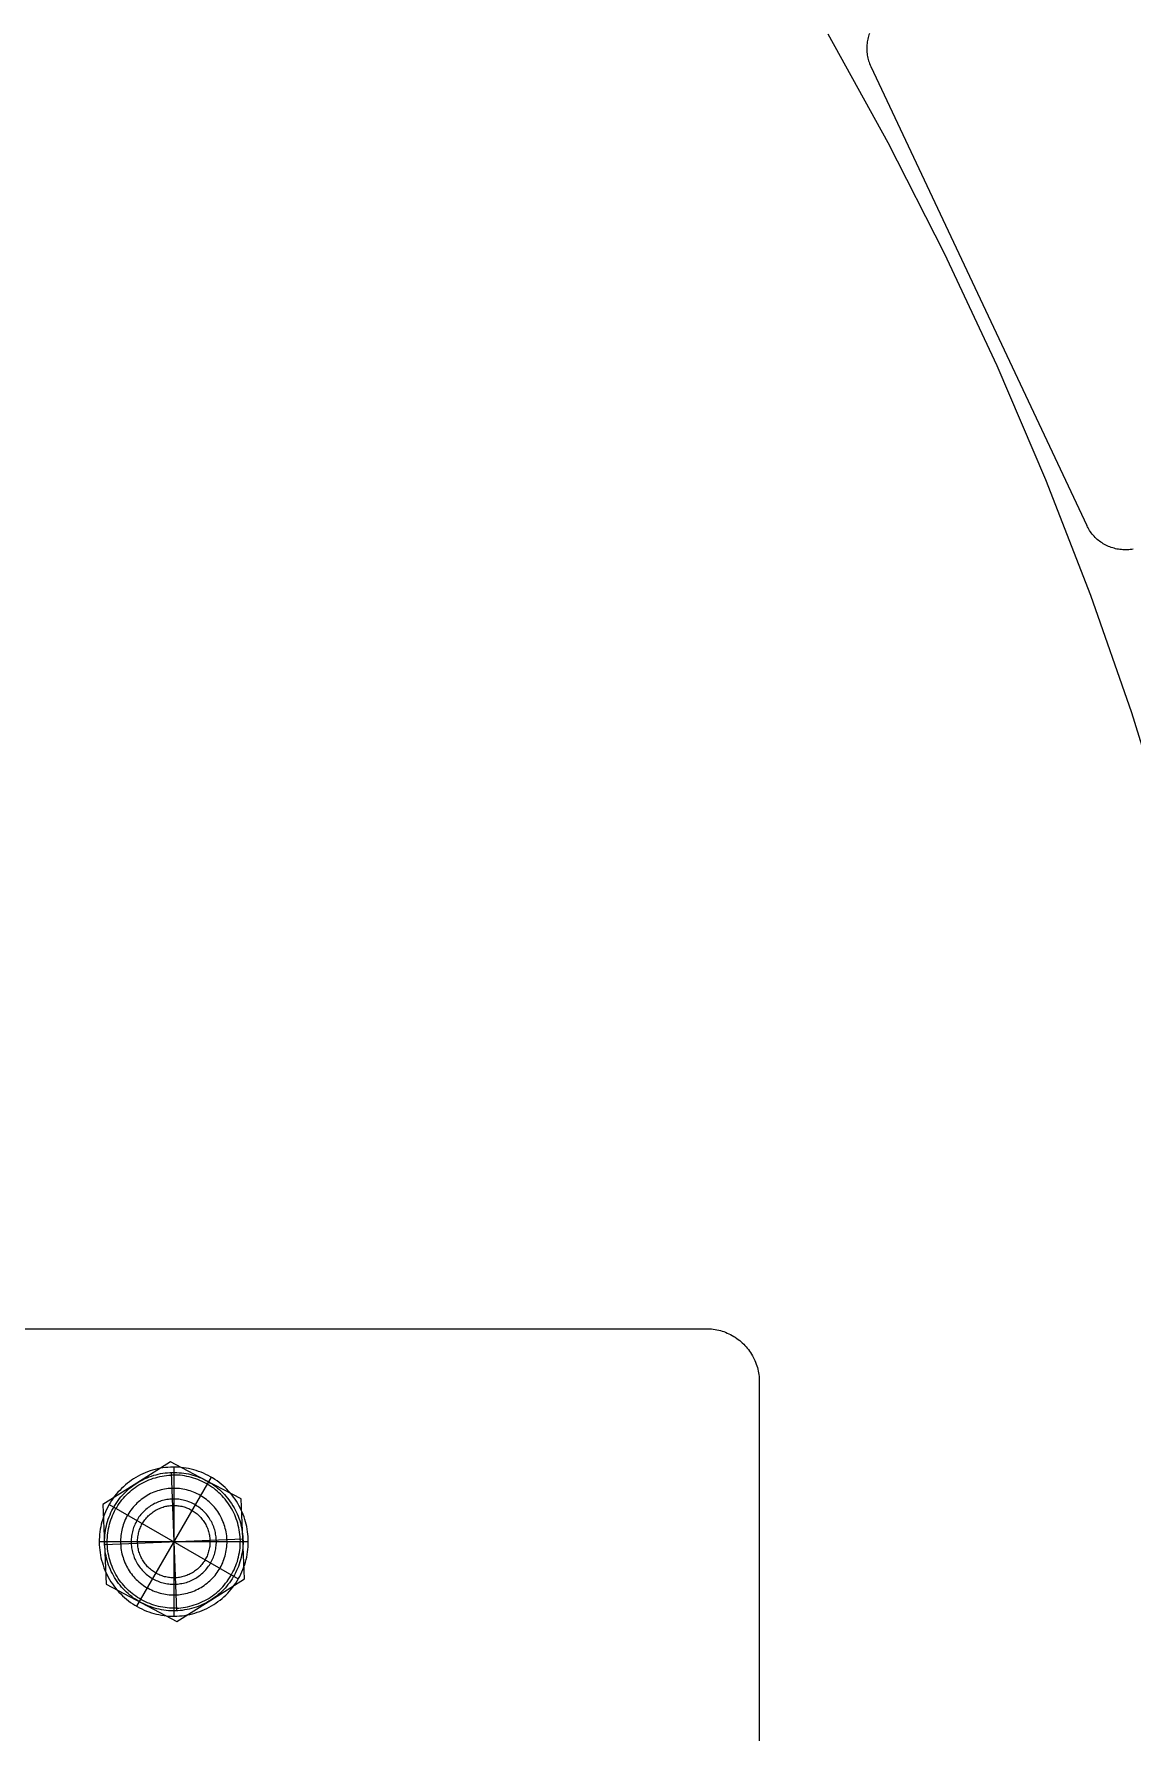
# Model space of a CAD drawing. Header units: millimetres. Extents: x -263 to 4879, y -277 to 2995.
# Drawn here: x 975.6 to 1078.7, y 556.4 to 715.9 of the extents above; entities that cross this region are included whole.
import ezdxf

# ---------------------------------------------------------------- set-up
doc = ezdxf.new("R2010")
doc.units = ezdxf.units.MM
doc.layers.add('ZANO_R', color=7, linetype='Continuous', lineweight=0)

msp = doc.modelspace()

# ---------------------------------------------------------------- linework, layer by layer
at = {"layer": 'ZANO_R'}
for p, q in [((1050.17, 715.89), (1055.81, 705.69)), ((1054.07, 715.94), (1054.03, 715.81)), ((1053.83, 714.72), (1053.82, 714.59)), ((1053.82, 714.59), (1053.82, 714.45)), ((1053.82, 714.45), (1053.83, 714.31)), ((1053.84, 714.86), (1053.83, 714.72)), ((1053.83, 714.31), (1053.84, 714.17)), ((1053.85, 715), (1053.84, 714.86)), ((1053.87, 715.14), (1053.85, 715)), ((1053.89, 715.27), (1053.87, 715.14)), ((1053.92, 715.41), (1053.89, 715.27)), ((1053.95, 715.54), (1053.92, 715.41)), ((1053.99, 715.68), (1053.95, 715.54)), ((1054.03, 715.81), (1053.99, 715.68)), ((1053.84, 714.17), (1053.86, 714.03)), ((1053.86, 714.03), (1053.88, 713.9)), ((1053.88, 713.9), (1053.9, 713.76)), ((1053.9, 713.76), (1053.93, 713.62)), ((1053.93, 713.62), (1053.96, 713.49)), ((1053.96, 713.49), (1054, 713.36)), ((1054, 713.36), (1054.05, 713.23)), ((1054.05, 713.23), (1054.09, 713.1)), ((1054.09, 713.1), (1054.15, 712.97)), ((1054.15, 712.97), (1054.2, 712.84)), ((1054.2, 712.84), (1074.49, 669.74)), ((1055.81, 705.69), (1061.1, 695.31)), ((1061.1, 695.31), (1066.04, 684.76)), ((1066.04, 684.76), (1070.62, 674.05)), ((1070.62, 674.05), (1074.83, 663.19)), ((1074.55, 669.62), (1074.49, 669.74)), ((1074.61, 669.5), (1074.55, 669.62)), ((1074.68, 669.38), (1074.61, 669.5)), ((1074.76, 669.26), (1074.68, 669.38)), ((1074.84, 669.15), (1074.76, 669.26)), ((1074.92, 669.04), (1074.84, 669.15)), ((1075, 668.93), (1074.92, 669.04)), ((1075.09, 668.82), (1075, 668.93)), ((1075.18, 668.72), (1075.09, 668.82)), ((1075.28, 668.62), (1075.18, 668.72)), ((1075.38, 668.52), (1075.28, 668.62)), ((1075.48, 668.43), (1075.38, 668.52)), ((1075.59, 668.34), (1075.48, 668.43)), ((1075.7, 668.25), (1075.59, 668.34)), ((1075.81, 668.17), (1075.7, 668.25)), ((1075.93, 668.1), (1075.81, 668.17)), ((1076.04, 668.02), (1075.93, 668.1)), ((1076.16, 667.95), (1076.04, 668.02)), ((1076.28, 667.89), (1076.16, 667.95)), ((1076.41, 667.83), (1076.28, 667.89)), ((1076.54, 667.77), (1076.41, 667.83)), ((1076.66, 667.72), (1076.54, 667.77)), ((1076.79, 667.67), (1076.66, 667.72)), ((1076.93, 667.63), (1076.79, 667.67)), ((1077.06, 667.59), (1076.93, 667.63)), ((1077.19, 667.55), (1077.06, 667.59)), ((1077.33, 667.52), (1077.19, 667.55)), ((1077.46, 667.5), (1077.33, 667.52)), ((1077.6, 667.48), (1077.46, 667.5)), ((1077.74, 667.47), (1077.6, 667.48)), ((1077.88, 667.45), (1077.74, 667.47)), ((1078.02, 667.45), (1077.88, 667.45)), ((1078.15, 667.45), (1078.02, 667.45)), ((1078.29, 667.45), (1078.15, 667.45)), ((1078.43, 667.46), (1078.29, 667.45)), ((1078.57, 667.47), (1078.43, 667.46)), ((1078.71, 667.49), (1078.57, 667.47)), ((1078.84, 667.52), (1078.71, 667.49)), ((1074.83, 663.19), (1078.68, 652.19)), ((1078.68, 652.19), (1082.15, 641.07)), ((908.22, 594.32), (1038.73, 594.32)), ((1038.73, 594.32), (1038.9, 594.32)), ((1038.9, 594.32), (1039.07, 594.31)), ((1039.07, 594.31), (1039.24, 594.3)), ((1039.24, 594.3), (1039.41, 594.28)), ((1039.41, 594.28), (1039.58, 594.25)), ((1039.58, 594.25), (1039.75, 594.22)), ((1039.75, 594.22), (1039.92, 594.18)), ((1039.92, 594.18), (1040.08, 594.14)), ((1040.08, 594.14), (1040.24, 594.09)), ((1040.24, 594.09), (1040.41, 594.04)), ((1040.41, 594.04), (1040.57, 593.98)), ((1040.57, 593.98), (1040.72, 593.91)), ((1040.72, 593.91), (1040.88, 593.84)), ((1040.88, 593.84), (1041.03, 593.76)), ((1041.03, 593.76), (1041.18, 593.68)), ((1041.18, 593.68), (1041.33, 593.6)), ((1041.33, 593.6), (1041.47, 593.51)), ((1041.47, 593.51), (1041.62, 593.41)), ((1041.62, 593.41), (1041.75, 593.31)), ((1041.75, 593.31), (1041.89, 593.2)), ((1041.89, 593.2), (1042.02, 593.09)), ((1042.02, 593.09), (1042.14, 592.98)), ((1042.14, 592.98), (1042.27, 592.86)), ((1042.27, 592.86), (1042.39, 592.74)), ((1042.39, 592.74), (1042.5, 592.61)), ((1042.5, 592.61), (1042.61, 592.48)), ((1042.61, 592.48), (1042.72, 592.35)), ((1042.72, 592.35), (1042.82, 592.21)), ((1042.82, 592.21), (1042.91, 592.07)), ((1042.91, 592.07), (1043, 591.92)), ((1043, 591.92), (1043.09, 591.78)), ((1043.09, 591.78), (1043.17, 591.63)), ((1043.17, 591.63), (1043.25, 591.47)), ((1043.25, 591.47), (1043.32, 591.32)), ((1043.32, 591.32), (1043.38, 591.16)), ((1043.38, 591.16), (1043.44, 591)), ((1043.44, 591), (1043.5, 590.84)), ((1043.5, 590.84), (1043.55, 590.67)), ((1043.55, 590.67), (1043.59, 590.51)), ((1043.59, 590.51), (1043.63, 590.34)), ((1043.63, 590.34), (1043.66, 590.17)), ((1043.66, 590.17), (1043.69, 590.01)), ((1043.69, 590.01), (1043.71, 589.84)), ((1043.71, 589.84), (1043.72, 589.67)), ((1043.72, 589.67), (1043.73, 589.5)), ((1043.73, 589.5), (1043.73, 589.32)), ((1043.73, 589.32), (1043.73, 499.32)), ((985.4, 580.48), (985.18, 580.36)), ((992.24, 580.39), (985.24, 568.26)), ((988.44, 581.82), (985.27, 579.82)), ((985.61, 580.59), (985.4, 580.48)), ((985.83, 580.69), (985.61, 580.59)), ((986.06, 580.79), (985.83, 580.69)), ((986.28, 580.88), (986.06, 580.79)), ((986.24, 580.33), (986.44, 580.41)), ((986.51, 580.96), (986.28, 580.88)), ((986.44, 580.41), (986.65, 580.48)), ((986.75, 581.04), (986.51, 580.96)), ((986.65, 580.48), (986.86, 580.55)), ((986.98, 581.1), (986.75, 581.04)), ((986.86, 580.55), (987.07, 580.61)), ((987.22, 581.16), (986.98, 581.1)), ((987.02, 580.33), (987.22, 580.39)), ((987.07, 580.61), (987.28, 580.66)), ((987.46, 581.21), (987.22, 581.16)), ((987.22, 580.39), (987.43, 580.44)), ((987.28, 580.66), (987.5, 580.71)), ((987.43, 580.44), (987.64, 580.48)), ((987.7, 581.25), (987.46, 581.21)), ((987.5, 580.71), (987.71, 580.74)), ((987.64, 580.48), (987.85, 580.51)), ((987.95, 581.28), (987.7, 581.25)), ((987.71, 580.74), (987.93, 580.77)), ((987.85, 580.51), (988.06, 580.54)), ((987.93, 580.77), (988.15, 580.8)), ((988.19, 581.3), (987.95, 581.28)), ((988.06, 580.54), (988.27, 580.56)), ((988.15, 580.8), (988.37, 580.81)), ((988.43, 581.32), (988.19, 581.3)), ((988.27, 580.56), (988.49, 580.57)), ((988.37, 580.81), (988.59, 580.82)), ((988.68, 581.32), (988.43, 581.32)), ((991.76, 580.08), (988.44, 581.82)), ((988.48, 580.82), (989, 567.83)), ((988.7, 580.57), (988.49, 580.57)), ((988.59, 580.82), (988.81, 580.82)), ((988.92, 581.32), (988.68, 581.32)), ((988.91, 580.57), (988.7, 580.57)), ((988.74, 581.32), (988.74, 567.32)), ((988.81, 580.82), (989.03, 580.82)), ((989.13, 580.56), (988.91, 580.57)), ((989.16, 581.31), (988.92, 581.32)), ((989.03, 580.82), (989.25, 580.8)), ((989.34, 580.55), (989.13, 580.56)), ((989.41, 581.29), (989.16, 581.31)), ((989.25, 580.8), (989.46, 580.78)), ((989.55, 580.52), (989.34, 580.55)), ((989.65, 581.26), (989.41, 581.29)), ((989.46, 580.78), (989.68, 580.76)), ((989.76, 580.49), (989.55, 580.52)), ((989.89, 581.23), (989.65, 581.26)), ((989.68, 580.76), (989.9, 580.72)), ((989.97, 580.45), (989.76, 580.49)), ((990.13, 581.18), (989.89, 581.23)), ((989.9, 580.72), (990.11, 580.68)), ((990.18, 580.41), (989.97, 580.45)), ((990.11, 580.68), (990.33, 580.63)), ((990.37, 581.13), (990.13, 581.18)), ((990.39, 580.35), (990.18, 580.41)), ((990.33, 580.63), (990.54, 580.57)), ((990.61, 581.07), (990.37, 581.13)), ((990.54, 580.57), (990.75, 580.51)), ((990.84, 581), (990.61, 581.07)), ((990.75, 580.51), (990.96, 580.43)), ((991.07, 580.92), (990.84, 581)), ((990.96, 580.43), (991.16, 580.36)), ((991.3, 580.84), (991.07, 580.92)), ((991.53, 580.75), (991.3, 580.84)), ((991.75, 580.64), (991.53, 580.75)), ((991.97, 580.54), (991.75, 580.64)), ((992.18, 580.42), (991.97, 580.54)), ((992.39, 580.3), (992.18, 580.42)), ((985.27, 579.82), (982.09, 577.82)), ((983.33, 578.78), (983.18, 578.58)), ((983.49, 578.96), (983.33, 578.78)), ((983.66, 579.14), (983.49, 578.96)), ((983.83, 579.32), (983.66, 579.14)), ((984.01, 579.48), (983.83, 579.32)), ((983.92, 578.69), (984.07, 578.85)), ((984.19, 579.65), (984.01, 579.48)), ((984.07, 578.85), (984.23, 579.01)), ((984.38, 579.8), (984.19, 579.65)), ((984.23, 579.01), (984.39, 579.16)), ((984.29, 578.72), (984.45, 578.87)), ((984.57, 579.95), (984.38, 579.8)), ((984.39, 579.16), (984.56, 579.3)), ((984.45, 578.87), (984.6, 579.01)), ((984.56, 579.3), (984.73, 579.44)), ((984.77, 580.09), (984.57, 579.95)), ((984.6, 579.01), (984.77, 579.15)), ((984.73, 579.44), (984.9, 579.57)), ((984.97, 580.23), (984.77, 580.09)), ((984.77, 579.15), (984.93, 579.28)), ((984.9, 579.57), (985.08, 579.7)), ((984.93, 579.28), (985.1, 579.41)), ((985.18, 580.36), (984.97, 580.23)), ((985.08, 579.7), (985.27, 579.82)), ((985.1, 579.41), (985.28, 579.53)), ((985.27, 579.82), (985.45, 579.93)), ((985.28, 579.53), (985.46, 579.65)), ((985.45, 579.93), (985.64, 580.04)), ((985.46, 579.65), (985.64, 579.75)), ((985.64, 580.04), (985.84, 580.14)), ((985.64, 579.75), (985.83, 579.86)), ((985.83, 579.86), (986.02, 579.95)), ((985.84, 580.14), (986.04, 580.24)), ((986.02, 579.95), (986.21, 580.04)), ((986.04, 580.24), (986.24, 580.33)), ((986.21, 580.04), (986.41, 580.13)), ((986.41, 580.13), (986.61, 580.2)), ((986.56, 578.83), (986.41, 578.75)), ((986.72, 578.9), (986.56, 578.83)), ((986.61, 580.2), (986.81, 580.27)), ((986.88, 578.97), (986.72, 578.9)), ((986.81, 580.27), (987.02, 580.33)), ((987.04, 579.03), (986.88, 578.97)), ((987.2, 579.08), (987.04, 579.03)), ((987.37, 579.13), (987.2, 579.08)), ((987.54, 579.18), (987.37, 579.13)), ((987.71, 579.22), (987.54, 579.18)), ((987.88, 579.25), (987.71, 579.22)), ((988.05, 579.28), (987.88, 579.25)), ((988.22, 579.3), (988.05, 579.28)), ((988.39, 579.31), (988.22, 579.3)), ((988.57, 579.32), (988.39, 579.31)), ((988.74, 579.32), (988.57, 579.32)), ((988.91, 579.32), (988.74, 579.32)), ((989.09, 579.31), (988.91, 579.32)), ((989.26, 579.3), (989.09, 579.31)), ((989.43, 579.28), (989.26, 579.3)), ((989.6, 579.25), (989.43, 579.28)), ((989.77, 579.22), (989.6, 579.25)), ((989.94, 579.18), (989.77, 579.22)), ((990.11, 579.13), (989.94, 579.18)), ((990.28, 579.08), (990.11, 579.13)), ((990.44, 579.03), (990.28, 579.08)), ((990.59, 580.29), (990.39, 580.35)), ((990.6, 578.96), (990.44, 579.03)), ((990.8, 580.23), (990.59, 580.29)), ((990.76, 578.9), (990.6, 578.96)), ((990.92, 578.82), (990.76, 578.9)), ((991, 580.15), (990.8, 580.23)), ((991.08, 578.74), (990.92, 578.82)), ((991.19, 580.07), (991, 580.15)), ((991.16, 580.36), (991.36, 580.27)), ((991.39, 579.98), (991.19, 580.07)), ((991.36, 580.27), (991.56, 580.18)), ((991.58, 579.89), (991.39, 579.98)), ((991.56, 580.18), (991.76, 580.08)), ((991.77, 579.79), (991.58, 579.89)), ((995.08, 578.33), (991.76, 580.08)), ((991.76, 580.08), (991.95, 579.97)), ((991.95, 579.68), (991.77, 579.79)), ((991.95, 579.97), (992.14, 579.86)), ((992.14, 579.57), (991.95, 579.68)), ((992.14, 579.86), (992.33, 579.74)), ((992.31, 579.45), (992.14, 579.57)), ((992.49, 579.33), (992.31, 579.45)), ((992.33, 579.74), (992.51, 579.62)), ((992.6, 580.16), (992.39, 580.3)), ((992.65, 579.2), (992.49, 579.33)), ((992.51, 579.62), (992.68, 579.49)), ((992.8, 580.03), (992.6, 580.16)), ((992.82, 579.06), (992.65, 579.2)), ((992.68, 579.49), (992.86, 579.35)), ((993, 579.88), (992.8, 580.03)), ((992.98, 578.92), (992.82, 579.06)), ((992.86, 579.35), (993.02, 579.21)), ((993.13, 578.77), (992.98, 578.92)), ((993.19, 579.73), (993, 579.88)), ((993.02, 579.21), (993.19, 579.06)), ((993.28, 578.62), (993.13, 578.77)), ((993.37, 579.57), (993.19, 579.73)), ((993.19, 579.06), (993.34, 578.91)), ((993.34, 578.91), (993.5, 578.75)), ((993.55, 579.41), (993.37, 579.57)), ((993.73, 579.24), (993.55, 579.41)), ((993.89, 579.06), (993.73, 579.24)), ((994.06, 578.88), (993.89, 579.06)), ((994.21, 578.69), (994.06, 578.87)), ((982.09, 577.82), (982.24, 574.07)), ((982.42, 577.34), (982.32, 577.11)), ((982.53, 577.56), (982.42, 577.34)), ((982.64, 577.77), (982.53, 577.56)), ((982.77, 577.98), (982.64, 577.77)), ((982.68, 577.82), (994.8, 570.82)), ((982.9, 578.19), (982.77, 577.98)), ((982.84, 577.05), (982.93, 577.25)), ((983.04, 578.39), (982.9, 578.19)), ((982.93, 577.25), (983.03, 577.44)), ((983.03, 577.44), (983.14, 577.63)), ((983.18, 578.58), (983.04, 578.39)), ((983.14, 577.63), (983.26, 577.82)), ((983.17, 577.17), (983.27, 577.36)), ((983.26, 577.82), (983.38, 578.01)), ((983.27, 577.36), (983.38, 577.54)), ((983.38, 578.01), (983.51, 578.18)), ((983.38, 577.54), (983.49, 577.72)), ((983.49, 577.72), (983.61, 577.9)), ((983.51, 578.18), (983.64, 578.36)), ((983.61, 577.9), (983.74, 578.07)), ((983.64, 578.36), (983.78, 578.53)), ((983.74, 578.07), (983.87, 578.24)), ((983.78, 578.53), (983.92, 578.69)), ((983.87, 578.24), (984, 578.4)), ((984, 578.4), (984.15, 578.56)), ((984.15, 578.56), (984.29, 578.72)), ((984.71, 577.29), (984.61, 577.15)), ((984.82, 577.43), (984.71, 577.29)), ((984.93, 577.56), (984.82, 577.43)), ((985.04, 577.69), (984.93, 577.56)), ((985.16, 577.82), (985.04, 577.69)), ((985.28, 577.94), (985.16, 577.82)), ((985.41, 578.06), (985.28, 577.94)), ((985.54, 578.17), (985.41, 578.06)), ((985.68, 578.28), (985.54, 578.17)), ((985.82, 578.38), (985.68, 578.28)), ((985.96, 578.48), (985.82, 578.38)), ((986.02, 577.26), (985.92, 577.16)), ((986.1, 578.57), (985.96, 578.48)), ((986.12, 577.35), (986.02, 577.26)), ((986.25, 578.66), (986.1, 578.57)), ((986.23, 577.44), (986.12, 577.35)), ((986.34, 577.52), (986.23, 577.44)), ((986.41, 578.75), (986.25, 578.66)), ((986.45, 577.6), (986.34, 577.52)), ((986.56, 577.68), (986.45, 577.6)), ((986.68, 577.75), (986.56, 577.68)), ((986.8, 577.82), (986.68, 577.75)), ((986.79, 577.11), (986.89, 577.18)), ((986.92, 577.89), (986.8, 577.82)), ((986.89, 577.18), (986.99, 577.24)), ((987.04, 577.95), (986.92, 577.89)), ((986.99, 577.24), (987.09, 577.3)), ((987.17, 578.01), (987.04, 577.95)), ((987.09, 577.3), (987.19, 577.35)), ((987.3, 578.06), (987.17, 578.01)), ((987.19, 577.35), (987.3, 577.41)), ((987.43, 578.1), (987.3, 578.06)), ((987.3, 577.41), (987.41, 577.45)), ((987.41, 577.45), (987.51, 577.5)), ((987.56, 578.15), (987.43, 578.1)), ((987.51, 577.5), (987.62, 577.54)), ((987.69, 578.19), (987.56, 578.15)), ((987.62, 577.54), (987.74, 577.57)), ((987.83, 578.22), (987.69, 578.19)), ((987.74, 577.57), (987.85, 577.61)), ((987.96, 578.25), (987.83, 578.22)), ((987.85, 577.61), (987.96, 577.64)), ((988.1, 578.27), (987.96, 578.25)), ((987.96, 577.64), (988.08, 577.66)), ((988.08, 577.66), (988.19, 577.68)), ((988.23, 578.29), (988.1, 578.27)), ((988.19, 577.68), (988.31, 577.7)), ((988.37, 578.31), (988.23, 578.29)), ((988.31, 577.7), (988.43, 577.71)), ((988.51, 578.32), (988.37, 578.31)), ((988.43, 577.71), (988.54, 577.72)), ((988.65, 578.32), (988.51, 578.32)), ((988.54, 577.72), (988.66, 577.72)), ((988.78, 578.32), (988.65, 578.32)), ((988.66, 577.72), (988.78, 577.72)), ((988.92, 578.32), (988.78, 578.32)), ((988.78, 577.72), (988.9, 577.72)), ((988.9, 577.72), (989.01, 577.71)), ((989.06, 578.31), (988.92, 578.32)), ((989.01, 577.71), (989.13, 577.7)), ((989.2, 578.3), (989.06, 578.31)), ((989.13, 577.7), (989.25, 577.69)), ((989.34, 578.28), (989.2, 578.3)), ((989.25, 577.69), (989.36, 577.67)), ((989.47, 578.26), (989.34, 578.28)), ((989.36, 577.67), (989.48, 577.64)), ((989.61, 578.23), (989.47, 578.26)), ((989.48, 577.64), (989.59, 577.62)), ((989.59, 577.62), (989.7, 577.58)), ((989.74, 578.2), (989.61, 578.23)), ((989.7, 577.58), (989.82, 577.55)), ((989.87, 578.16), (989.74, 578.2)), ((989.82, 577.55), (989.93, 577.51)), ((990.01, 578.12), (989.87, 578.16)), ((989.93, 577.51), (990.04, 577.47)), ((990.14, 578.07), (990.01, 578.12)), ((990.04, 577.47), (990.14, 577.42)), ((990.26, 578.02), (990.14, 578.07)), ((990.14, 577.42), (990.25, 577.37)), ((990.25, 577.37), (990.35, 577.32)), ((990.39, 577.97), (990.26, 578.02)), ((990.35, 577.32), (990.46, 577.26)), ((990.52, 577.91), (990.39, 577.97)), ((990.46, 577.26), (990.56, 577.2)), ((990.64, 577.84), (990.52, 577.91)), ((990.56, 577.2), (990.65, 577.13)), ((990.76, 577.78), (990.64, 577.84)), ((990.88, 577.7), (990.76, 577.78)), ((990.99, 577.63), (990.88, 577.7)), ((991.1, 577.55), (990.99, 577.63)), ((991.23, 578.66), (991.08, 578.74)), ((991.21, 577.47), (991.1, 577.55)), ((991.32, 577.38), (991.21, 577.47)), ((991.38, 578.57), (991.23, 578.66)), ((991.43, 577.29), (991.32, 577.38)), ((991.52, 578.48), (991.38, 578.57)), ((991.53, 577.19), (991.43, 577.29)), ((991.67, 578.38), (991.52, 578.48)), ((991.62, 577.09), (991.53, 577.19)), ((991.8, 578.27), (991.67, 578.38)), ((991.94, 578.17), (991.8, 578.27)), ((992.07, 578.05), (991.94, 578.17)), ((992.2, 577.93), (992.07, 578.05)), ((992.32, 577.81), (992.2, 577.93)), ((992.44, 577.68), (992.32, 577.81)), ((992.55, 577.55), (992.44, 577.68)), ((992.66, 577.42), (992.55, 577.55)), ((992.77, 577.28), (992.66, 577.42)), ((992.87, 577.14), (992.77, 577.28)), ((993.42, 578.46), (993.28, 578.62)), ((993.56, 578.3), (993.42, 578.46)), ((993.5, 578.75), (993.64, 578.59)), ((993.7, 578.13), (993.56, 578.3)), ((993.64, 578.59), (993.78, 578.42)), ((993.82, 577.96), (993.7, 578.13)), ((993.78, 578.42), (993.92, 578.25)), ((993.94, 577.78), (993.82, 577.96)), ((993.92, 578.25), (994.05, 578.07)), ((994.06, 577.6), (993.94, 577.78)), ((994.05, 578.07), (994.17, 577.89)), ((994.17, 577.42), (994.06, 577.6)), ((994.17, 577.89), (994.29, 577.7)), ((994.27, 577.23), (994.17, 577.42)), ((994.35, 578.5), (994.21, 578.69)), ((994.37, 577.04), (994.27, 577.23)), ((994.29, 577.7), (994.4, 577.51)), ((994.49, 578.31), (994.35, 578.5)), ((994.4, 577.51), (994.51, 577.32)), ((994.62, 578.12), (994.49, 578.31)), ((994.51, 577.32), (994.6, 577.12)), ((994.75, 577.92), (994.62, 578.12)), ((994.86, 577.71), (994.75, 577.92)), ((994.97, 577.5), (994.86, 577.71)), ((995.08, 577.29), (994.97, 577.5)), ((995.23, 574.58), (995.08, 578.33)), ((995.17, 577.08), (995.08, 577.29)), ((981.88, 575.72), (981.83, 575.48)), ((981.93, 575.96), (981.88, 575.72)), ((981.99, 576.19), (981.93, 575.96)), ((982.06, 576.43), (981.99, 576.19)), ((982.14, 576.66), (982.06, 576.43)), ((982.22, 576.89), (982.14, 576.66)), ((982.32, 577.11), (982.22, 576.89)), ((982.32, 575.38), (982.36, 575.59)), ((982.36, 575.59), (982.41, 575.81)), ((982.41, 575.81), (982.46, 576.02)), ((982.46, 576.02), (982.52, 576.23)), ((982.52, 576.23), (982.59, 576.44)), ((982.59, 576.44), (982.67, 576.65)), ((982.61, 575.56), (982.66, 575.77)), ((982.66, 575.77), (982.71, 575.98)), ((982.67, 576.65), (982.75, 576.85)), ((982.71, 575.98), (982.77, 576.18)), ((982.75, 576.85), (982.84, 577.05)), ((982.77, 576.18), (982.84, 576.38)), ((982.84, 576.38), (982.91, 576.58)), ((982.91, 576.58), (982.99, 576.78)), ((982.99, 576.78), (983.08, 576.98)), ((983.08, 576.98), (983.17, 577.17)), ((983.94, 575.74), (983.9, 575.57)), ((983.99, 575.91), (983.94, 575.74)), ((984.05, 576.07), (983.99, 575.91)), ((984.12, 576.23), (984.05, 576.07)), ((984.18, 576.39), (984.12, 576.23)), ((984.26, 576.55), (984.18, 576.39)), ((984.34, 576.7), (984.26, 576.55)), ((984.42, 576.85), (984.34, 576.7)), ((984.51, 577), (984.42, 576.85)), ((984.61, 577.15), (984.51, 577)), ((984.97, 575.66), (984.92, 575.53)), ((985.01, 575.79), (984.97, 575.66)), ((985.07, 575.91), (985.01, 575.79)), ((985.12, 576.04), (985.07, 575.91)), ((985.19, 576.16), (985.12, 576.04)), ((985.25, 576.29), (985.19, 576.16)), ((985.32, 576.41), (985.25, 576.29)), ((985.39, 576.52), (985.32, 576.41)), ((985.47, 576.64), (985.39, 576.52)), ((985.55, 576.75), (985.47, 576.64)), ((985.64, 576.86), (985.55, 576.75)), ((985.57, 575.57), (985.62, 575.68)), ((985.62, 575.68), (985.67, 575.78)), ((985.73, 576.96), (985.64, 576.86)), ((985.67, 575.78), (985.72, 575.89)), ((985.72, 575.89), (985.77, 575.99)), ((985.82, 577.06), (985.73, 576.96)), ((985.77, 575.99), (985.83, 576.09)), ((985.92, 577.16), (985.82, 577.06)), ((985.83, 576.09), (985.9, 576.19)), ((985.9, 576.19), (985.96, 576.29)), ((985.96, 576.29), (986.03, 576.38)), ((986.03, 576.38), (986.1, 576.48)), ((986.1, 576.48), (986.18, 576.57)), ((986.18, 576.57), (986.26, 576.65)), ((986.26, 576.65), (986.34, 576.74)), ((986.34, 576.74), (986.43, 576.82)), ((986.43, 576.82), (986.51, 576.9)), ((986.51, 576.9), (986.6, 576.97)), ((986.6, 576.97), (986.7, 577.04)), ((986.7, 577.04), (986.79, 577.11)), ((990.65, 577.13), (990.75, 577.07)), ((990.75, 577.07), (990.84, 576.99)), ((990.84, 576.99), (990.93, 576.92)), ((990.93, 576.92), (991.02, 576.84)), ((991.02, 576.84), (991.11, 576.76)), ((991.11, 576.76), (991.19, 576.68)), ((991.19, 576.68), (991.27, 576.59)), ((991.27, 576.59), (991.35, 576.5)), ((991.35, 576.5), (991.42, 576.41)), ((991.42, 576.41), (991.49, 576.32)), ((991.49, 576.32), (991.56, 576.22)), ((991.56, 576.22), (991.62, 576.12)), ((991.72, 576.99), (991.62, 577.09)), ((991.62, 576.12), (991.68, 576.02)), ((991.68, 576.02), (991.74, 575.92)), ((991.81, 576.89), (991.72, 576.99)), ((991.74, 575.92), (991.79, 575.82)), ((991.79, 575.82), (991.84, 575.71)), ((991.89, 576.78), (991.81, 576.89)), ((991.84, 575.71), (991.89, 575.6)), ((991.98, 576.67), (991.89, 576.78)), ((991.89, 575.6), (991.93, 575.49)), ((992.06, 576.56), (991.98, 576.67)), ((992.13, 576.44), (992.06, 576.56)), ((992.2, 576.32), (992.13, 576.44)), ((992.27, 576.2), (992.2, 576.32)), ((992.33, 576.08), (992.27, 576.2)), ((992.39, 575.95), (992.33, 576.08)), ((992.44, 575.83), (992.39, 575.95)), ((992.49, 575.7), (992.44, 575.83)), ((992.54, 575.57), (992.49, 575.7)), ((992.96, 577), (992.87, 577.14)), ((993.05, 576.85), (992.96, 577)), ((993.14, 576.7), (993.05, 576.85)), ((993.22, 576.54), (993.14, 576.7)), ((993.29, 576.38), (993.22, 576.54)), ((993.36, 576.22), (993.29, 576.38)), ((993.43, 576.06), (993.36, 576.22)), ((993.48, 575.9), (993.43, 576.06)), ((993.53, 575.73), (993.48, 575.9)), ((993.58, 575.57), (993.53, 575.73)), ((994.46, 576.85), (994.37, 577.04)), ((994.54, 576.65), (994.46, 576.85)), ((994.61, 576.45), (994.54, 576.65)), ((994.6, 577.12), (994.69, 576.92)), ((994.68, 576.25), (994.61, 576.45)), ((994.75, 576.05), (994.68, 576.25)), ((994.69, 576.92), (994.78, 576.72)), ((994.8, 575.84), (994.75, 576.05)), ((994.78, 576.72), (994.86, 576.52)), ((994.85, 575.63), (994.8, 575.84)), ((994.89, 575.42), (994.85, 575.63)), ((994.86, 576.52), (994.93, 576.31)), ((994.93, 576.31), (994.99, 576.1)), ((994.99, 576.1), (995.05, 575.89)), ((995.05, 575.89), (995.1, 575.67)), ((995.1, 575.67), (995.14, 575.46)), ((995.26, 576.86), (995.17, 577.08)), ((995.34, 576.64), (995.26, 576.86)), ((995.42, 576.41), (995.34, 576.64)), ((995.49, 576.19), (995.42, 576.41)), ((995.54, 575.96), (995.49, 576.19)), ((995.6, 575.73), (995.54, 575.96)), ((995.64, 575.5), (995.6, 575.73)), ((981.75, 574.75), (981.74, 574.51)), ((981.74, 574.51), (981.74, 574.26)), ((995.74, 574.32), (981.74, 574.32)), ((981.74, 574.26), (981.74, 574.02)), ((981.74, 574.02), (981.76, 573.77)), ((981.77, 574.99), (981.75, 574.75)), ((981.8, 575.24), (981.77, 574.99)), ((981.83, 575.48), (981.8, 575.24)), ((982.24, 574.5), (982.25, 574.72)), ((982.24, 574.07), (995.23, 574.58)), ((982.24, 574.28), (982.24, 574.5)), ((982.24, 574.07), (982.24, 574.28)), ((982.24, 574.07), (982.39, 570.32)), ((982.26, 573.85), (982.24, 574.07)), ((982.25, 574.72), (982.27, 574.94)), ((982.27, 574.94), (982.29, 575.16)), ((982.29, 575.16), (982.32, 575.38)), ((982.49, 574.5), (982.5, 574.72)), ((982.49, 574.29), (982.49, 574.5)), ((982.49, 574.08), (982.49, 574.29)), ((982.5, 573.86), (982.49, 574.08)), ((982.5, 574.72), (982.52, 574.93)), ((982.52, 574.93), (982.54, 575.14)), ((982.54, 575.14), (982.57, 575.35)), ((982.57, 575.35), (982.61, 575.56)), ((983.75, 574.72), (983.74, 574.55)), ((983.74, 574.55), (983.74, 574.37)), ((983.74, 574.37), (983.74, 574.2)), ((983.74, 574.2), (983.75, 574.02)), ((983.77, 574.89), (983.75, 574.72)), ((983.75, 574.02), (983.76, 573.85)), ((983.79, 575.06), (983.77, 574.89)), ((983.82, 575.23), (983.79, 575.06)), ((983.86, 575.4), (983.82, 575.23)), ((983.9, 575.57), (983.86, 575.4)), ((984.75, 574.58), (984.74, 574.44)), ((984.74, 574.44), (984.74, 574.3)), ((984.74, 574.3), (984.74, 574.17)), ((984.74, 574.17), (984.75, 574.03)), ((984.76, 574.72), (984.75, 574.58)), ((984.75, 574.03), (984.76, 573.89)), ((984.77, 574.85), (984.76, 574.72)), ((984.79, 574.99), (984.77, 574.85)), ((984.82, 575.13), (984.79, 574.99)), ((984.85, 575.26), (984.82, 575.13)), ((984.88, 575.39), (984.85, 575.26)), ((984.92, 575.53), (984.88, 575.39)), ((985.34, 574.54), (985.35, 574.66)), ((985.34, 574.42), (985.34, 574.54)), ((985.34, 574.31), (985.34, 574.42)), ((985.34, 574.19), (985.34, 574.31)), ((985.35, 574.07), (985.34, 574.19)), ((985.35, 574.66), (985.37, 574.77)), ((985.36, 573.95), (985.35, 574.07)), ((985.37, 574.77), (985.38, 574.89)), ((985.38, 574.89), (985.41, 575.01)), ((985.41, 575.01), (985.43, 575.12)), ((985.43, 575.12), (985.46, 575.23)), ((985.46, 575.23), (985.49, 575.35)), ((985.49, 575.35), (985.53, 575.46)), ((985.53, 575.46), (985.57, 575.57)), ((991.93, 575.49), (991.97, 575.38)), ((991.97, 575.38), (992, 575.27)), ((992, 575.27), (992.03, 575.16)), ((992.03, 575.16), (992.06, 575.04)), ((992.06, 575.04), (992.08, 574.93)), ((992.08, 574.93), (992.1, 574.81)), ((992.1, 574.81), (992.12, 574.69)), ((992.12, 573.99), (992.11, 573.87)), ((992.12, 574.69), (992.13, 574.58)), ((992.13, 574.11), (992.12, 573.99)), ((992.13, 574.58), (992.13, 574.46)), ((992.13, 574.46), (992.14, 574.34)), ((992.14, 574.23), (992.13, 574.11)), ((992.14, 574.34), (992.14, 574.23)), ((992.58, 575.44), (992.54, 575.57)), ((992.62, 575.3), (992.58, 575.44)), ((992.65, 575.17), (992.62, 575.3)), ((992.67, 575.03), (992.65, 575.17)), ((992.7, 574.9), (992.67, 575.03)), ((992.71, 574.76), (992.7, 574.9)), ((992.73, 574.62), (992.71, 574.76)), ((992.72, 573.93), (992.73, 574.07)), ((992.73, 574.48), (992.73, 574.62)), ((992.74, 574.35), (992.73, 574.48)), ((992.73, 574.07), (992.74, 574.21)), ((992.74, 574.21), (992.74, 574.35)), ((993.62, 575.4), (993.58, 575.57)), ((993.66, 575.23), (993.62, 575.4)), ((993.68, 575.06), (993.66, 575.23)), ((993.71, 574.88), (993.68, 575.06)), ((993.72, 574.71), (993.71, 574.88)), ((993.71, 573.84), (993.73, 574.02)), ((993.73, 574.54), (993.72, 574.71)), ((993.74, 574.36), (993.73, 574.54)), ((993.73, 574.02), (993.74, 574.19)), ((993.74, 574.19), (993.74, 574.36)), ((994.92, 575.21), (994.89, 575.42)), ((994.95, 575), (994.92, 575.21)), ((994.97, 574.79), (994.95, 575)), ((994.98, 574.57), (994.97, 574.79)), ((994.99, 574.36), (994.98, 574.57)), ((994.98, 574.15), (994.99, 574.36)), ((994.98, 573.93), (994.98, 574.15)), ((995.14, 575.46), (995.17, 575.24)), ((995.17, 575.24), (995.2, 575.02)), ((995.2, 575.02), (995.22, 574.8)), ((995.22, 574.8), (995.23, 574.58)), ((995.38, 570.83), (995.23, 574.58)), ((995.23, 574.58), (995.24, 574.36)), ((995.24, 574.15), (995.23, 573.93)), ((995.24, 574.36), (995.24, 574.15)), ((995.67, 575.26), (995.64, 575.5)), ((995.7, 575.03), (995.67, 575.26)), ((995.72, 574.8), (995.7, 575.03)), ((995.73, 574.56), (995.72, 574.8)), ((995.72, 573.84), (995.73, 574.08)), ((995.74, 574.32), (995.73, 574.56)), ((995.73, 574.08), (995.74, 574.32)), ((981.76, 573.77), (981.78, 573.53)), ((981.78, 573.53), (981.81, 573.29)), ((981.81, 573.29), (981.86, 573.05)), ((981.86, 573.05), (981.9, 572.81)), ((981.9, 572.81), (981.96, 572.57)), ((981.96, 572.57), (982.03, 572.33)), ((982.28, 573.63), (982.26, 573.85)), ((982.3, 573.41), (982.28, 573.63)), ((982.34, 573.19), (982.3, 573.41)), ((982.38, 572.98), (982.34, 573.19)), ((982.43, 572.76), (982.38, 572.98)), ((982.48, 572.55), (982.43, 572.76)), ((982.55, 572.34), (982.48, 572.55)), ((982.52, 573.65), (982.5, 573.86)), ((982.55, 573.44), (982.52, 573.65)), ((982.58, 573.23), (982.55, 573.44)), ((982.63, 573.02), (982.58, 573.23)), ((982.67, 572.81), (982.63, 573.02)), ((982.73, 572.6), (982.67, 572.81)), ((982.79, 572.4), (982.73, 572.6)), ((982.86, 572.2), (982.79, 572.4)), ((983.76, 573.85), (983.78, 573.68)), ((983.78, 573.68), (983.8, 573.51)), ((983.8, 573.51), (983.84, 573.34)), ((983.84, 573.34), (983.87, 573.17)), ((983.87, 573.17), (983.92, 573)), ((983.92, 573), (983.97, 572.83)), ((983.97, 572.83), (984.02, 572.67)), ((984.02, 572.67), (984.08, 572.51)), ((984.08, 572.51), (984.15, 572.34)), ((984.76, 573.89), (984.78, 573.75)), ((984.78, 573.75), (984.8, 573.62)), ((984.8, 573.62), (984.83, 573.48)), ((984.83, 573.48), (984.86, 573.35)), ((984.86, 573.35), (984.9, 573.21)), ((984.9, 573.21), (984.94, 573.08)), ((984.94, 573.08), (984.98, 572.95)), ((984.98, 572.95), (985.03, 572.82)), ((985.03, 572.82), (985.08, 572.69)), ((985.08, 572.69), (985.14, 572.57)), ((985.14, 572.57), (985.21, 572.45)), ((985.21, 572.45), (985.27, 572.33)), ((985.37, 573.84), (985.36, 573.95)), ((985.39, 573.72), (985.37, 573.84)), ((985.41, 573.61), (985.39, 573.72)), ((985.44, 573.49), (985.41, 573.61)), ((985.47, 573.38), (985.44, 573.49)), ((985.51, 573.27), (985.47, 573.38)), ((985.54, 573.16), (985.51, 573.27)), ((985.59, 573.05), (985.54, 573.16)), ((985.63, 572.94), (985.59, 573.05)), ((985.68, 572.83), (985.63, 572.94)), ((985.74, 572.73), (985.68, 572.83)), ((985.79, 572.63), (985.74, 572.73)), ((985.85, 572.53), (985.79, 572.63)), ((985.92, 572.43), (985.85, 572.53)), ((985.98, 572.33), (985.92, 572.43)), ((991.58, 572.46), (991.51, 572.36)), ((991.64, 572.56), (991.58, 572.46)), ((991.7, 572.66), (991.64, 572.56)), ((991.76, 572.76), (991.7, 572.66)), ((991.81, 572.87), (991.76, 572.76)), ((991.86, 572.97), (991.81, 572.87)), ((991.9, 573.08), (991.86, 572.97)), ((991.94, 573.19), (991.9, 573.08)), ((991.98, 573.3), (991.94, 573.19)), ((992.01, 573.42), (991.98, 573.3)), ((992.04, 573.53), (992.01, 573.42)), ((992.07, 573.64), (992.04, 573.53)), ((992.09, 573.76), (992.07, 573.64)), ((992.11, 573.87), (992.09, 573.76)), ((992.22, 572.36), (992.29, 572.49)), ((992.29, 572.49), (992.35, 572.61)), ((992.35, 572.61), (992.41, 572.73)), ((992.41, 572.73), (992.46, 572.86)), ((992.46, 572.86), (992.51, 572.99)), ((992.51, 572.99), (992.55, 573.12)), ((992.55, 573.12), (992.59, 573.25)), ((992.59, 573.25), (992.63, 573.39)), ((992.63, 573.39), (992.66, 573.52)), ((992.66, 573.52), (992.68, 573.66)), ((992.68, 573.66), (992.7, 573.8)), ((992.7, 573.8), (992.72, 573.93)), ((993.33, 572.34), (993.39, 572.5)), ((993.39, 572.5), (993.45, 572.66)), ((993.45, 572.66), (993.51, 572.83)), ((993.51, 572.83), (993.56, 572.99)), ((993.56, 572.99), (993.6, 573.16)), ((993.6, 573.16), (993.64, 573.33)), ((993.64, 573.33), (993.67, 573.5)), ((993.67, 573.5), (993.69, 573.67)), ((993.69, 573.67), (993.71, 573.84)), ((994.64, 572.27), (994.71, 572.47)), ((994.71, 572.47), (994.77, 572.67)), ((994.77, 572.67), (994.82, 572.88)), ((994.82, 572.88), (994.86, 573.09)), ((994.86, 573.09), (994.9, 573.3)), ((994.95, 572.42), (994.88, 572.21)), ((994.9, 573.3), (994.93, 573.51)), ((994.93, 573.51), (994.96, 573.72)), ((995.01, 572.63), (994.95, 572.42)), ((994.96, 573.72), (994.98, 573.93)), ((995.07, 572.84), (995.01, 572.63)), ((995.11, 573.06), (995.07, 572.84)), ((995.15, 573.27), (995.11, 573.06)), ((995.18, 573.49), (995.15, 573.27)), ((995.21, 573.71), (995.18, 573.49)), ((995.23, 573.93), (995.21, 573.71)), ((995.4, 572.18), (995.47, 572.41)), ((995.47, 572.41), (995.53, 572.64)), ((995.53, 572.64), (995.59, 572.88)), ((995.59, 572.88), (995.63, 573.12)), ((995.63, 573.12), (995.67, 573.36)), ((995.67, 573.36), (995.7, 573.6)), ((995.7, 573.6), (995.72, 573.84)), ((982.03, 572.33), (982.1, 572.1)), ((982.1, 572.1), (982.18, 571.87)), ((982.18, 571.87), (982.27, 571.64)), ((982.27, 571.64), (982.37, 571.42)), ((982.37, 571.42), (982.47, 571.2)), ((982.47, 571.2), (982.59, 570.98)), ((982.62, 572.13), (982.55, 572.34)), ((982.59, 570.98), (982.71, 570.77)), ((982.7, 571.93), (982.62, 572.13)), ((982.78, 571.72), (982.7, 571.93)), ((982.87, 571.52), (982.78, 571.72)), ((982.94, 572), (982.86, 572.2)), ((982.97, 571.33), (982.87, 571.52)), ((983.02, 571.8), (982.94, 572)), ((983.07, 571.14), (982.97, 571.33)), ((983.11, 571.61), (983.02, 571.8)), ((983.18, 570.95), (983.07, 571.14)), ((983.2, 571.42), (983.11, 571.61)), ((983.3, 570.76), (983.18, 570.95)), ((983.31, 571.23), (983.2, 571.42)), ((983.42, 571.05), (983.31, 571.23)), ((983.53, 570.87), (983.42, 571.05)), ((983.65, 570.69), (983.53, 570.87)), ((984.15, 572.34), (984.22, 572.19)), ((984.22, 572.19), (984.29, 572.03)), ((984.29, 572.03), (984.38, 571.88)), ((984.38, 571.88), (984.46, 571.73)), ((984.46, 571.73), (984.56, 571.58)), ((984.56, 571.58), (984.65, 571.44)), ((984.65, 571.44), (984.76, 571.3)), ((984.76, 571.3), (984.87, 571.16)), ((984.87, 571.16), (984.98, 571.03)), ((984.98, 571.03), (985.09, 570.9)), ((985.09, 570.9), (985.21, 570.78)), ((985.27, 572.33), (985.34, 572.21)), ((985.34, 572.21), (985.42, 572.09)), ((985.42, 572.09), (985.5, 571.98)), ((985.5, 571.98), (985.58, 571.87)), ((985.58, 571.87), (985.67, 571.76)), ((985.67, 571.76), (985.76, 571.66)), ((985.76, 571.66), (985.85, 571.55)), ((985.85, 571.55), (985.95, 571.46)), ((985.95, 571.46), (986.05, 571.36)), ((986.05, 572.24), (985.98, 572.33)), ((986.13, 572.15), (986.05, 572.24)), ((986.05, 571.36), (986.15, 571.27)), ((986.2, 572.06), (986.13, 572.15)), ((986.15, 571.27), (986.26, 571.18)), ((986.28, 571.97), (986.2, 572.06)), ((986.26, 571.18), (986.37, 571.1)), ((986.37, 571.89), (986.28, 571.97)), ((986.45, 571.81), (986.37, 571.89)), ((986.37, 571.1), (986.48, 571.02)), ((986.54, 571.73), (986.45, 571.81)), ((986.48, 571.02), (986.6, 570.94)), ((986.63, 571.66), (986.54, 571.73)), ((986.6, 570.94), (986.72, 570.87)), ((986.73, 571.58), (986.63, 571.66)), ((986.72, 570.87), (986.84, 570.81)), ((986.82, 571.52), (986.73, 571.58)), ((986.92, 571.45), (986.82, 571.52)), ((986.84, 570.81), (986.96, 570.74)), ((987.02, 571.39), (986.92, 571.45)), ((987.12, 571.33), (987.02, 571.39)), ((987.23, 571.28), (987.12, 571.33)), ((987.33, 571.23), (987.23, 571.28)), ((987.44, 571.18), (987.33, 571.23)), ((987.55, 571.14), (987.44, 571.18)), ((987.66, 571.1), (987.55, 571.14)), ((987.77, 571.06), (987.66, 571.1)), ((987.88, 571.03), (987.77, 571.06)), ((988, 571.01), (987.88, 571.03)), ((988.11, 570.98), (988, 571.01)), ((988.23, 570.96), (988.11, 570.98)), ((988.35, 570.95), (988.23, 570.96)), ((988.46, 570.94), (988.35, 570.95)), ((988.58, 570.93), (988.46, 570.94)), ((988.7, 570.92), (988.58, 570.93)), ((988.81, 570.93), (988.7, 570.92)), ((988.93, 570.93), (988.81, 570.93)), ((989.05, 570.94), (988.93, 570.93)), ((989.17, 570.95), (989.05, 570.94)), ((989.28, 570.97), (989.17, 570.95)), ((989.4, 570.99), (989.28, 570.97)), ((989.51, 571.01), (989.4, 570.99)), ((989.63, 571.04), (989.51, 571.01)), ((989.74, 571.08), (989.63, 571.04)), ((989.85, 571.11), (989.74, 571.08)), ((989.96, 571.15), (989.85, 571.11)), ((990.07, 571.2), (989.96, 571.15)), ((990.18, 571.24), (990.07, 571.2)), ((990.28, 571.3), (990.18, 571.24)), ((990.39, 571.35), (990.28, 571.3)), ((990.49, 571.41), (990.39, 571.35)), ((990.59, 571.47), (990.49, 571.41)), ((990.55, 570.76), (990.68, 570.83)), ((990.68, 571.54), (990.59, 571.47)), ((990.78, 571.61), (990.68, 571.54)), ((990.68, 570.83), (990.8, 570.89)), ((990.87, 571.68), (990.78, 571.61)), ((990.8, 570.89), (990.91, 570.97)), ((990.96, 571.75), (990.87, 571.68)), ((990.91, 570.97), (991.03, 571.05)), ((991.05, 571.83), (990.96, 571.75)), ((991.03, 571.05), (991.14, 571.13)), ((991.13, 571.91), (991.05, 571.83)), ((991.22, 572), (991.13, 571.91)), ((991.14, 571.13), (991.25, 571.21)), ((991.29, 572.08), (991.22, 572)), ((991.25, 571.21), (991.35, 571.3)), ((991.37, 572.17), (991.29, 572.08)), ((991.35, 571.3), (991.46, 571.39)), ((991.44, 572.27), (991.37, 572.17)), ((991.51, 572.36), (991.44, 572.27)), ((991.46, 571.39), (991.56, 571.49)), ((991.56, 571.49), (991.65, 571.59)), ((991.65, 571.59), (991.75, 571.69)), ((991.75, 571.69), (991.84, 571.79)), ((991.84, 571.79), (991.92, 571.9)), ((991.92, 571.9), (992, 572.01)), ((992, 572.01), (992.08, 572.13)), ((992.08, 572.13), (992.15, 572.24)), ((992.15, 572.24), (992.22, 572.36)), ((992.21, 568.83), (995.38, 570.83)), ((992.26, 570.77), (992.38, 570.9)), ((992.38, 570.9), (992.49, 571.02)), ((992.49, 571.02), (992.61, 571.16)), ((992.61, 571.16), (992.71, 571.29)), ((992.71, 571.29), (992.82, 571.43)), ((992.82, 571.43), (992.91, 571.58)), ((992.91, 571.58), (993.01, 571.72)), ((993.01, 571.72), (993.09, 571.87)), ((993.09, 571.87), (993.18, 572.02)), ((993.18, 572.02), (993.25, 572.18)), ((993.25, 572.18), (993.33, 572.34)), ((993.86, 570.75), (993.98, 570.93)), ((993.98, 570.93), (994.1, 571.11)), ((994.1, 571.11), (994.2, 571.29)), ((994.22, 570.83), (994.1, 570.64)), ((994.2, 571.29), (994.3, 571.48)), ((994.33, 571.01), (994.22, 570.83)), ((994.3, 571.48), (994.4, 571.67)), ((994.44, 571.21), (994.33, 571.01)), ((994.4, 571.67), (994.48, 571.87)), ((994.54, 571.4), (994.44, 571.21)), ((994.48, 571.87), (994.56, 572.07)), ((994.64, 571.6), (994.54, 571.4)), ((994.56, 572.07), (994.64, 572.27)), ((994.73, 571.8), (994.64, 571.6)), ((994.69, 570.64), (994.81, 570.85)), ((994.81, 572), (994.73, 571.8)), ((994.88, 572.21), (994.81, 572)), ((994.81, 570.85), (994.93, 571.06)), ((994.93, 571.06), (995.04, 571.27)), ((995.04, 571.27), (995.14, 571.49)), ((995.14, 571.49), (995.23, 571.72)), ((995.23, 571.72), (995.32, 571.95)), ((995.32, 571.95), (995.4, 572.18)), ((982.39, 570.32), (985.71, 568.57)), ((982.71, 570.77), (982.83, 570.56)), ((982.83, 570.56), (982.97, 570.36)), ((982.97, 570.36), (983.11, 570.16)), ((983.11, 570.16), (983.26, 569.97)), ((983.26, 569.97), (983.42, 569.78)), ((983.43, 570.58), (983.3, 570.76)), ((983.42, 569.77), (983.58, 569.59)), ((983.56, 570.4), (983.43, 570.58)), ((983.69, 570.23), (983.56, 570.4)), ((983.58, 569.59), (983.75, 569.41)), ((983.78, 570.52), (983.65, 570.69)), ((983.83, 570.06), (983.69, 570.23)), ((983.75, 569.41), (983.92, 569.24)), ((983.91, 570.35), (983.78, 570.52)), ((983.98, 569.9), (983.83, 570.06)), ((984.05, 570.19), (983.91, 570.35)), ((983.92, 569.24), (984.1, 569.08)), ((984.13, 569.74), (983.98, 569.9)), ((984.19, 570.03), (984.05, 570.19)), ((984.29, 569.59), (984.13, 569.74)), ((984.34, 569.88), (984.19, 570.03)), ((984.45, 569.44), (984.29, 569.59)), ((984.5, 569.73), (984.34, 569.88)), ((984.62, 569.3), (984.45, 569.44)), ((984.66, 569.59), (984.5, 569.73)), ((984.79, 569.16), (984.62, 569.3)), ((984.82, 569.45), (984.66, 569.59)), ((984.99, 569.32), (984.82, 569.45)), ((985.16, 569.2), (984.99, 569.32)), ((985.21, 570.78), (985.34, 570.66)), ((985.34, 570.66), (985.47, 570.54)), ((985.47, 570.54), (985.6, 570.43)), ((985.6, 570.43), (985.74, 570.32)), ((985.74, 570.32), (985.88, 570.22)), ((985.88, 570.22), (986.02, 570.12)), ((986.02, 570.12), (986.17, 570.03)), ((986.17, 570.03), (986.32, 569.95)), ((986.32, 569.95), (986.48, 569.87)), ((986.48, 569.87), (986.63, 569.79)), ((986.63, 569.79), (986.79, 569.72)), ((986.79, 569.72), (986.95, 569.65)), ((986.95, 569.65), (987.12, 569.6)), ((986.96, 570.74), (987.08, 570.68)), ((987.08, 570.68), (987.21, 570.63)), ((987.12, 569.6), (987.28, 569.54)), ((987.21, 570.63), (987.34, 570.58)), ((987.28, 569.54), (987.45, 569.49)), ((987.34, 570.58), (987.47, 570.53)), ((987.45, 569.49), (987.62, 569.45)), ((987.47, 570.53), (987.6, 570.49)), ((987.6, 570.49), (987.73, 570.45)), ((987.62, 569.45), (987.79, 569.42)), ((987.73, 570.45), (987.87, 570.42)), ((987.79, 569.42), (987.96, 569.39)), ((987.87, 570.42), (988, 570.39)), ((987.96, 569.39), (988.13, 569.36)), ((988, 570.39), (988.14, 570.37)), ((988.13, 569.36), (988.3, 569.34)), ((988.14, 570.37), (988.28, 570.35)), ((988.28, 570.35), (988.41, 570.34)), ((988.3, 569.34), (988.47, 569.33)), ((988.41, 570.34), (988.55, 570.33)), ((988.47, 569.33), (988.65, 569.33)), ((988.55, 570.33), (988.69, 570.33)), ((988.65, 569.33), (988.82, 569.33)), ((988.69, 570.33), (988.83, 570.33)), ((988.82, 569.33), (988.99, 569.33)), ((988.83, 570.33), (988.97, 570.33)), ((988.97, 570.33), (989.1, 570.34)), ((988.99, 569.33), (989.17, 569.34)), ((989.1, 570.34), (989.24, 570.36)), ((989.17, 569.34), (989.34, 569.36)), ((989.24, 570.36), (989.38, 570.38)), ((989.34, 569.36), (989.51, 569.39)), ((989.38, 570.38), (989.51, 570.4)), ((989.51, 570.4), (989.65, 570.43)), ((989.51, 569.39), (989.68, 569.41)), ((989.65, 570.43), (989.78, 570.46)), ((989.68, 569.41), (989.85, 569.45)), ((989.78, 570.46), (989.92, 570.5)), ((989.85, 569.45), (990.02, 569.49)), ((989.92, 570.5), (990.05, 570.54)), ((990.02, 569.49), (990.19, 569.54)), ((990.05, 570.54), (990.18, 570.59)), ((990.18, 570.59), (990.3, 570.64)), ((990.19, 569.54), (990.35, 569.59)), ((990.3, 570.64), (990.43, 570.7)), ((990.35, 569.59), (990.52, 569.65)), ((990.43, 570.7), (990.55, 570.76)), ((990.52, 569.65), (990.68, 569.72)), ((990.68, 569.72), (990.84, 569.79)), ((990.84, 569.79), (990.99, 569.86)), ((990.99, 569.86), (991.15, 569.94)), ((991.15, 569.94), (991.3, 570.03)), ((991.3, 570.03), (991.44, 570.12)), ((991.44, 570.12), (991.59, 570.22)), ((991.59, 570.22), (991.73, 570.32)), ((991.73, 570.32), (991.87, 570.43)), ((991.87, 570.43), (992, 570.54)), ((992, 570.54), (992.13, 570.65)), ((992.13, 570.65), (992.26, 570.77)), ((992.2, 569.12), (992.37, 569.24)), ((992.37, 569.24), (992.54, 569.37)), ((992.54, 569.37), (992.71, 569.5)), ((992.75, 569.21), (992.57, 569.08)), ((992.71, 569.5), (992.87, 569.64)), ((992.92, 569.35), (992.75, 569.21)), ((992.87, 569.64), (993.03, 569.78)), ((993.08, 569.49), (992.92, 569.35)), ((993.03, 569.78), (993.18, 569.93)), ((993.24, 569.64), (993.08, 569.49)), ((993.18, 569.93), (993.33, 570.09)), ((993.4, 569.8), (993.24, 569.64)), ((993.33, 570.09), (993.47, 570.24)), ((993.55, 569.96), (993.4, 569.8)), ((993.45, 569.15), (993.63, 569.31)), ((993.47, 570.24), (993.61, 570.41)), ((993.7, 570.12), (993.55, 569.96)), ((993.61, 570.41), (993.74, 570.58)), ((993.63, 569.31), (993.8, 569.49)), ((993.83, 570.29), (993.7, 570.12)), ((993.74, 570.58), (993.86, 570.75)), ((993.8, 569.49), (993.96, 569.67)), ((993.97, 570.47), (993.83, 570.29)), ((993.96, 569.67), (994.12, 569.85)), ((994.1, 570.64), (993.97, 570.47)), ((994.12, 569.85), (994.27, 570.04)), ((994.27, 570.04), (994.42, 570.23)), ((994.42, 570.23), (994.56, 570.43)), ((994.56, 570.43), (994.69, 570.64)), ((984.1, 569.08), (984.29, 568.92)), ((984.29, 568.92), (984.48, 568.77)), ((984.48, 568.77), (984.68, 568.62)), ((984.68, 568.62), (984.88, 568.49)), ((984.97, 569.03), (984.79, 569.16)), ((984.88, 568.49), (985.08, 568.35)), ((985.15, 568.91), (984.97, 569.03)), ((985.08, 568.35), (985.29, 568.23)), ((985.33, 568.79), (985.15, 568.91)), ((985.34, 569.08), (985.16, 569.2)), ((985.29, 568.23), (985.51, 568.11)), ((985.52, 568.68), (985.33, 568.79)), ((985.52, 568.97), (985.34, 569.08)), ((985.51, 568.11), (985.73, 568.01)), ((985.71, 568.86), (985.52, 568.97)), ((985.71, 568.57), (985.52, 568.68)), ((985.89, 568.76), (985.71, 568.86)), ((985.71, 568.57), (989.04, 566.83)), ((985.91, 568.47), (985.71, 568.57)), ((985.73, 568.01), (985.95, 567.9)), ((986.09, 568.67), (985.89, 568.76)), ((986.11, 568.38), (985.91, 568.47)), ((985.95, 567.9), (986.17, 567.81)), ((986.28, 568.58), (986.09, 568.67)), ((986.31, 568.29), (986.11, 568.38)), ((986.17, 567.81), (986.4, 567.73)), ((986.48, 568.5), (986.28, 568.58)), ((986.52, 568.22), (986.31, 568.29)), ((986.4, 567.73), (986.63, 567.65)), ((986.68, 568.42), (986.48, 568.5)), ((986.73, 568.14), (986.52, 568.22)), ((986.63, 567.65), (986.87, 567.58)), ((986.88, 568.36), (986.68, 568.42)), ((986.94, 568.08), (986.73, 568.14)), ((987.09, 568.3), (986.88, 568.36)), ((987.15, 568.02), (986.94, 568.08)), ((987.29, 568.24), (987.09, 568.3)), ((987.36, 567.97), (987.15, 568.02)), ((987.5, 568.2), (987.29, 568.24)), ((987.58, 567.93), (987.36, 567.97)), ((987.71, 568.16), (987.5, 568.2)), ((987.79, 567.89), (987.58, 567.93)), ((987.92, 568.13), (987.71, 568.16)), ((988.01, 567.87), (987.79, 567.89)), ((988.13, 568.1), (987.92, 568.13)), ((988.23, 567.84), (988.01, 567.87)), ((988.35, 568.09), (988.13, 568.1)), ((988.45, 567.83), (988.23, 567.84)), ((988.56, 568.08), (988.35, 568.09)), ((988.67, 567.83), (988.45, 567.83)), ((988.77, 568.07), (988.56, 568.08)), ((988.89, 567.83), (988.67, 567.83)), ((988.99, 568.08), (988.77, 568.07)), ((989.11, 567.84), (988.89, 567.83)), ((988.99, 568.08), (989.2, 568.09)), ((989.04, 566.83), (992.21, 568.83)), ((989.33, 567.85), (989.11, 567.84)), ((989.2, 568.09), (989.41, 568.11)), ((989.54, 567.87), (989.33, 567.85)), ((989.41, 568.11), (989.62, 568.14)), ((989.76, 567.91), (989.54, 567.87)), ((989.62, 568.14), (989.84, 568.17)), ((989.98, 567.94), (989.76, 567.91)), ((989.84, 568.17), (990.04, 568.21)), ((990.19, 567.99), (989.98, 567.94)), ((990.04, 568.21), (990.25, 568.26)), ((990.41, 568.04), (990.19, 567.99)), ((990.25, 568.26), (990.46, 568.32)), ((990.62, 568.1), (990.41, 568.04)), ((990.46, 568.32), (990.66, 568.38)), ((990.49, 567.55), (990.72, 567.61)), ((990.83, 568.17), (990.62, 568.1)), ((990.66, 568.38), (990.86, 568.45)), ((990.72, 567.61), (990.95, 567.69)), ((991.03, 568.24), (990.83, 568.17)), ((990.86, 568.45), (991.06, 568.52)), ((990.95, 567.69), (991.18, 567.77)), ((991.24, 568.32), (991.03, 568.24)), ((991.06, 568.52), (991.26, 568.61)), ((991.18, 567.77), (991.41, 567.85)), ((991.44, 568.41), (991.24, 568.32)), ((991.26, 568.61), (991.45, 568.7)), ((991.41, 567.85), (991.63, 567.95)), ((991.64, 568.51), (991.44, 568.41)), ((991.45, 568.7), (991.64, 568.79)), ((991.63, 567.95), (991.85, 568.06)), ((991.64, 568.79), (991.83, 568.89)), ((991.83, 568.61), (991.64, 568.51)), ((991.83, 568.89), (992.02, 569)), ((992.02, 568.72), (991.83, 568.61)), ((991.85, 568.06), (992.07, 568.17)), ((992.02, 569), (992.2, 569.12)), ((992.21, 568.83), (992.02, 568.72)), ((992.07, 568.17), (992.28, 568.29)), ((992.39, 568.95), (992.21, 568.83)), ((992.28, 568.29), (992.49, 568.41)), ((992.57, 569.08), (992.39, 568.95)), ((992.49, 568.41), (992.69, 568.55)), ((992.69, 568.55), (992.89, 568.69)), ((992.89, 568.69), (993.08, 568.83)), ((993.08, 568.83), (993.27, 568.99)), ((993.27, 568.99), (993.45, 569.15)), ((986.87, 567.58), (987.1, 567.52)), ((987.1, 567.52), (987.34, 567.47)), ((987.34, 567.47), (987.58, 567.42)), ((987.58, 567.42), (987.82, 567.38)), ((987.82, 567.38), (988.07, 567.36)), ((988.07, 567.36), (988.31, 567.34)), ((988.31, 567.34), (988.55, 567.33)), ((988.55, 567.33), (988.8, 567.32)), ((988.8, 567.32), (989.04, 567.33)), ((989.04, 567.33), (989.29, 567.35)), ((989.29, 567.35), (989.53, 567.37)), ((989.53, 567.37), (989.77, 567.4)), ((989.77, 567.4), (990.01, 567.44)), ((990.02, 567.44), (990.25, 567.49)), ((990.25, 567.49), (990.49, 567.55))]:
    msp.add_line(p, q, dxfattribs=at)

doc.saveas('drawing.dxf')
